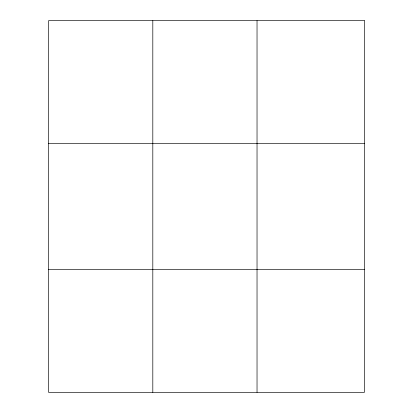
<?xml version="1.0" encoding="UTF-8"?>
<svg xmlns="http://www.w3.org/2000/svg" width="413" height="413" viewBox="0 0 413 413"><rect width="100%" height="100%" fill="white"/><g stroke="black" fill="none" stroke-linecap="round" stroke-linejoin="round"><path stroke-width="0.62" d="M152.81 20.65L152.81 392.35M257.031 20.65L257.031 392.35M48.589 143.311L364.411 143.311M48.589 269.689L364.411 269.689M364.411 20.65L364.411 392.35L48.589 392.35L48.589 20.65L364.411 20.65"/></g></svg>
